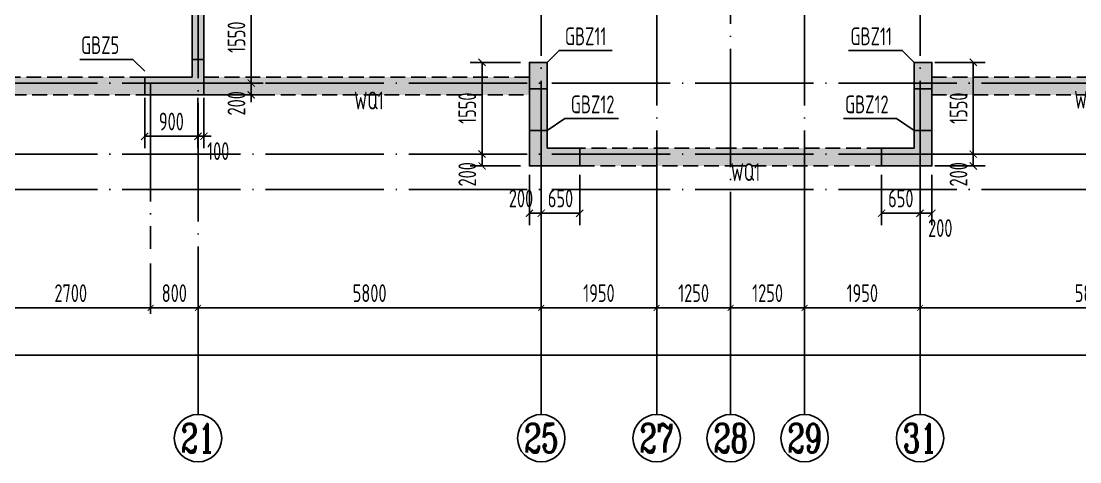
# Model space of a CAD drawing. Extents: x -1058961 to 23600, y -449123 to 2751847.
# Drawn here: x -420248 to -402360, y 17636 to 25082 of the extents above; entities that cross this region are included whole.
import ezdxf
from ezdxf.enums import TextEntityAlignment as Align

# ---------------------------------------------------------------- set-up
doc = ezdxf.new("R2010")
doc.units = 0
doc.header["$LTSCALE"] = 1000
doc.linetypes.add('DASH', pattern=[0.35, 0.25, -0.1])
doc.linetypes.add('DOTE', pattern=[2.42, 2, -0.2, 0.02, -0.2])
doc.layers.get('0').update_dxf_attribs({"linetype": 'CONTINUOUS'})
doc.layers.get('DEFPOINTS').update_dxf_attribs({"linetype": 'CONTINUOUS'})
for name, color, linetype in [('A-AXIS', 1, 'CONTINUOUS'), ('A-DOTE', 10, 'DOTE'), ('AXIS_NUM', 7, 'CONTINUOUS'), ('COLU_DE_TEXT', 7, 'CONTINUOUS'), ('LABEL', 1, 'CONTINUOUS'), ('S-Q墙填充', 252, 'CONTINUOUS'), ('S-Q墙实线', 6, 'CONTINUOUS'), ('S-Q墙标注', 3, 'CONTINUOUS'), ('S-Q墙虚线', 6, 'DASH'), ('S-X详图填充', 252, 'CONTINUOUS'), ('S-X详图实线', 4, 'CONTINUOUS'), ('S-Y一般标注', 3, 'CONTINUOUS')]:
    doc.layers.add(name, color=color, linetype=linetype)
doc.styles.add('TSSD_Axis', font='complex.shx', dxfattribs={"width": 0.7, "bigfont": 'hztxt.shx'})
doc.styles.add('TSSD_DIMENSION', font='Tssdeng.shx', dxfattribs={"width": 0.7, "bigfont": 'tssdchn.shx'})
doc.styles.add('TSSD_REIN', font='tssdeng.shx', dxfattribs={"width": 0.7, "height": 300, "bigfont": 'tssdchn.shx'})
doc.styles.add('结构文字', font='zstxt.shx', dxfattribs={"width": 0.7, "bigfont": 'zshz.shx'})
doc.dimstyles.new('STRUCK', dxfattribs={"dimtxt": 400, "dimasz": 121, "dimexe": 200, "dimexo": 150, "dimgap": 115, "dimtad": 1, "dimdec": 0, "dimdsep": 46, "dimtxsty": '结构文字', "dimblk": 'ARCHTICK', "dimcen": 400, "dimclrd": 3, "dimclre": 3, "dimclrt": 7, "dimadec": 0, "dimazin": 0, "dimtfac": 1, "dimtdec": 0, "dimtix": 1, "dimtmove": 2, "dimatfit": 3, "dimldrblk": '_DIMX', "dimfxl": 0, "dimtolj": 1, "dimtzin": 0, "dimarcsym": 0})
doc.dimstyles.new('TSSD_100_100', dxfattribs={"dimtxt": 300, "dimasz": 100, "dimexe": 100, "dimexo": 250, "dimgap": 100, "dimtad": 1, "dimdec": 0, "dimzin": 0, "dimdsep": 46, "dimtxsty": 'TSSD_DIMENSION', "dimblk": 'ARCHTICK', "dimcen": 0, "dimdle": 100, "dimclrt": 7, "dimadec": 0, "dimazin": 0, "dimtfac": 1, "dimtdec": 0, "dimtix": 1, "dimtmove": 2, "dimatfit": 3, "dimldrblk": 'ARCHTICK', "dimfxl": 0, "dimtolj": 1, "dimtzin": 0, "dimarcsym": 0})

# ---------------------------------------------------------------- blocks, each defined once
blk = doc.blocks.new('ts_axno')
at = {"color": 0, "linetype": 'ByBlock', "lineweight": -2}
blk.add_circle((0, 0), 0.5, dxfattribs=at)
at = {"color": 0, "linetype": 'ByBlock', "lineweight": -2, "style": 'TSSD_Axis', "width": 0.7}
blk.add_attdef('A', text='', height=0.6, dxfattribs=at).set_placement((0, 0), align=Align.MIDDLE_CENTER)
blk = doc.blocks.new('_ArchTick')
at = {"color": 0, "linetype": 'ByBlock', "const_width": 0.15}
blk.add_lwpolyline([(-0.5, -0.5), (0.5, 0.5)], dxfattribs=at)
blk = doc.blocks.new('*D3170')
at = {"layer": 'DEFPOINTS', "color": 0}
for p in [(32300, 3600), (33100, 3600), (33100, 2600)]:
    blk.add_point(p, dxfattribs=at)
at = {"layer": 'S-Y一般标注', "color": 0, "lineweight": -2}
for p, q in [((32300, 3350), (32300, 2500)), ((33100, 3350), (33100, 2500)), ((32200, 2600), (33200, 2600))]:
    blk.add_line(p, q, dxfattribs=at)
at = {"layer": 'S-Y一般标注', "color": 0, "lineweight": -2, "xscale": 100, "yscale": 100, "zscale": 100, "rotation": 180}
blk.add_blockref('_ArchTick', (32300, 2600), dxfattribs=at)
at = {"layer": 'S-Y一般标注', "color": 0, "lineweight": -2, "xscale": 100, "yscale": 100, "zscale": 100}
blk.add_blockref('_ArchTick', (33100, 2600), dxfattribs=at)
at = {"layer": 'S-Y一般标注', "color": 7, "insert": (32700, 2850), "char_height": 300, "attachment_point": 5, "style": 'TSSD_DIMENSION'}
blk.add_mtext('\\A1;800', dxfattribs=at)
blk = doc.blocks.new('*D3171')
at = {"layer": 'DEFPOINTS', "color": 0}
for p in [(33100, 3600), (38900, 3600), (38900, 2600)]:
    blk.add_point(p, dxfattribs=at)
at = {"layer": 'S-Y一般标注', "color": 0, "lineweight": -2}
for p, q in [((33100, 3350), (33100, 2500)), ((38900, 3350), (38900, 2500)), ((33000, 2600), (39000, 2600))]:
    blk.add_line(p, q, dxfattribs=at)
at = {"layer": 'S-Y一般标注', "color": 0, "lineweight": -2, "xscale": 100, "yscale": 100, "zscale": 100, "rotation": 180}
blk.add_blockref('_ArchTick', (33100, 2600), dxfattribs=at)
at = {"layer": 'S-Y一般标注', "color": 0, "lineweight": -2, "xscale": 100, "yscale": 100, "zscale": 100}
blk.add_blockref('_ArchTick', (38900, 2600), dxfattribs=at)
at = {"layer": 'S-Y一般标注', "color": 7, "insert": (36000, 2850), "char_height": 300, "attachment_point": 5, "style": 'TSSD_DIMENSION'}
blk.add_mtext('\\A1;5800', dxfattribs=at)
blk = doc.blocks.new('*D3172')
at = {"layer": 'DEFPOINTS', "color": 0}
for p in [(43350, 3600), (45300, 3600), (45300, 2600)]:
    blk.add_point(p, dxfattribs=at)
at = {"layer": 'S-Y一般标注', "color": 0, "lineweight": -2}
for p, q in [((43350, 3350), (43350, 2500)), ((45300, 3350), (45300, 2500)), ((43250, 2600), (45400, 2600))]:
    blk.add_line(p, q, dxfattribs=at)
at = {"layer": 'S-Y一般标注', "color": 0, "lineweight": -2, "xscale": 100, "yscale": 100, "zscale": 100, "rotation": 180}
blk.add_blockref('_ArchTick', (43350, 2600), dxfattribs=at)
at = {"layer": 'S-Y一般标注', "color": 0, "lineweight": -2, "xscale": 100, "yscale": 100, "zscale": 100}
blk.add_blockref('_ArchTick', (45300, 2600), dxfattribs=at)
at = {"layer": 'S-Y一般标注', "color": 7, "insert": (44325, 2850), "char_height": 300, "attachment_point": 5, "style": 'TSSD_DIMENSION'}
blk.add_mtext('\\A1;1950', dxfattribs=at)
blk = doc.blocks.new('*D3173')
at = {"layer": 'DEFPOINTS', "color": 0}
for p in [(45300, 3600), (51100, 3600), (51100, 2600)]:
    blk.add_point(p, dxfattribs=at)
at = {"layer": 'S-Y一般标注', "color": 0, "lineweight": -2}
for p, q in [((45300, 3350), (45300, 2500)), ((51100, 3350), (51100, 2500)), ((45200, 2600), (51200, 2600))]:
    blk.add_line(p, q, dxfattribs=at)
at = {"layer": 'S-Y一般标注', "color": 0, "lineweight": -2, "xscale": 100, "yscale": 100, "zscale": 100, "rotation": 180}
blk.add_blockref('_ArchTick', (45300, 2600), dxfattribs=at)
at = {"layer": 'S-Y一般标注', "color": 0, "lineweight": -2, "xscale": 100, "yscale": 100, "zscale": 100}
blk.add_blockref('_ArchTick', (51100, 2600), dxfattribs=at)
at = {"layer": 'S-Y一般标注', "color": 7, "insert": (48200, 2850), "char_height": 300, "attachment_point": 5, "style": 'TSSD_DIMENSION'}
blk.add_mtext('\\A1;5800', dxfattribs=at)
blk = doc.blocks.new('*D3176')
at = {"layer": 'DEFPOINTS', "color": 0}
for p in [(4600, 3600), (54600, 3600), (54600, 1800)]:
    blk.add_point(p, dxfattribs=at)
at = {"layer": 'S-Y一般标注', "color": 0, "lineweight": -2}
for p, q in [((4600, 3350), (4600, 1700)), ((54600, 3350), (54600, 1700)), ((4500, 1800), (54700, 1800))]:
    blk.add_line(p, q, dxfattribs=at)
at = {"layer": 'S-Y一般标注', "color": 0, "lineweight": -2, "xscale": 100, "yscale": 100, "zscale": 100, "rotation": 180}
blk.add_blockref('_ArchTick', (4600, 1800), dxfattribs=at)
at = {"layer": 'S-Y一般标注', "color": 0, "lineweight": -2, "xscale": 100, "yscale": 100, "zscale": 100}
blk.add_blockref('_ArchTick', (54600, 1800), dxfattribs=at)
at = {"layer": 'S-Y一般标注', "color": 7, "insert": (29600, 2050), "char_height": 300, "attachment_point": 5, "style": 'TSSD_DIMENSION'}
blk.add_mtext('\\A1;50000', dxfattribs=at)
blk = doc.blocks.new('*D3179')
at = {"layer": 'DEFPOINTS', "color": 0}
for p in [(29600, 3600), (32300, 3600), (32300, 2600)]:
    blk.add_point(p, dxfattribs=at)
at = {"layer": 'S-Y一般标注', "color": 0, "lineweight": -2}
for p, q in [((29600, 3350), (29600, 2500)), ((32300, 3350), (32300, 2500)), ((29500, 2600), (32400, 2600))]:
    blk.add_line(p, q, dxfattribs=at)
at = {"layer": 'S-Y一般标注', "color": 0, "lineweight": -2, "xscale": 100, "yscale": 100, "zscale": 100, "rotation": 180}
blk.add_blockref('_ArchTick', (29600, 2600), dxfattribs=at)
at = {"layer": 'S-Y一般标注', "color": 0, "lineweight": -2, "xscale": 100, "yscale": 100, "zscale": 100}
blk.add_blockref('_ArchTick', (32300, 2600), dxfattribs=at)
at = {"layer": 'S-Y一般标注', "color": 7, "insert": (30950, 2850), "char_height": 300, "attachment_point": 5, "style": 'TSSD_DIMENSION'}
blk.add_mtext('\\A1;2700', dxfattribs=at)
blk = doc.blocks.new('*D3180')
at = {"layer": 'DEFPOINTS', "color": 0}
for p in [(38900, 3600), (40850, 3600), (40850, 2600)]:
    blk.add_point(p, dxfattribs=at)
at = {"layer": 'S-Y一般标注', "color": 0, "lineweight": -2}
for p, q in [((38900, 3350), (38900, 2500)), ((40850, 3350), (40850, 2500)), ((38800, 2600), (40950, 2600))]:
    blk.add_line(p, q, dxfattribs=at)
at = {"layer": 'S-Y一般标注', "color": 0, "lineweight": -2, "xscale": 100, "yscale": 100, "zscale": 100, "rotation": 180}
blk.add_blockref('_ArchTick', (38900, 2600), dxfattribs=at)
at = {"layer": 'S-Y一般标注', "color": 0, "lineweight": -2, "xscale": 100, "yscale": 100, "zscale": 100}
blk.add_blockref('_ArchTick', (40850, 2600), dxfattribs=at)
at = {"layer": 'S-Y一般标注', "color": 7, "insert": (39875, 2850), "char_height": 300, "attachment_point": 5, "style": 'TSSD_DIMENSION'}
blk.add_mtext('\\A1;1950', dxfattribs=at)
blk = doc.blocks.new('*D3197')
at = {"layer": 'DEFPOINTS', "color": 0}
for p in [(40850, 3600), (42100, 3600), (42100, 2600)]:
    blk.add_point(p, dxfattribs=at)
at = {"layer": 'S-Y一般标注', "color": 0, "lineweight": -2}
for p, q in [((40850, 3350), (40850, 2500)), ((42100, 3350), (42100, 2500)), ((40750, 2600), (42200, 2600))]:
    blk.add_line(p, q, dxfattribs=at)
at = {"layer": 'S-Y一般标注', "color": 0, "lineweight": -2, "xscale": 100, "yscale": 100, "zscale": 100, "rotation": 180}
blk.add_blockref('_ArchTick', (40850, 2600), dxfattribs=at)
at = {"layer": 'S-Y一般标注', "color": 0, "lineweight": -2, "xscale": 100, "yscale": 100, "zscale": 100}
blk.add_blockref('_ArchTick', (42100, 2600), dxfattribs=at)
at = {"layer": 'S-Y一般标注', "color": 7, "insert": (41475, 2850), "char_height": 300, "attachment_point": 5, "style": 'TSSD_DIMENSION'}
blk.add_mtext('\\A1;1250', dxfattribs=at)
blk = doc.blocks.new('*D3198')
at = {"layer": 'DEFPOINTS', "color": 0}
for p in [(42100, 3600), (43350, 3600), (43350, 2600)]:
    blk.add_point(p, dxfattribs=at)
at = {"layer": 'S-Y一般标注', "color": 0, "lineweight": -2}
for p, q in [((42100, 3350), (42100, 2500)), ((43350, 3350), (43350, 2500)), ((42000, 2600), (43450, 2600))]:
    blk.add_line(p, q, dxfattribs=at)
at = {"layer": 'S-Y一般标注', "color": 0, "lineweight": -2, "xscale": 100, "yscale": 100, "zscale": 100, "rotation": 180}
blk.add_blockref('_ArchTick', (42100, 2600), dxfattribs=at)
at = {"layer": 'S-Y一般标注', "color": 0, "lineweight": -2, "xscale": 100, "yscale": 100, "zscale": 100}
blk.add_blockref('_ArchTick', (43350, 2600), dxfattribs=at)
at = {"layer": 'S-Y一般标注', "color": 7, "insert": (42725, 2850), "char_height": 300, "attachment_point": 5, "style": 'TSSD_DIMENSION'}
blk.add_mtext('\\A1;1250', dxfattribs=at)
blk = doc.blocks.new('*D3010')
at = {"layer": 'DEFPOINTS', "color": 0}
for p in [(-404960, 22836), (-404160, 22836), (-404960, 22636)]:
    blk.add_point(p, dxfattribs=at)
at = {"layer": 'S-Q墙标注', "color": 3, "lineweight": -2}
for p, q in [((-404810, 22836), (-403960, 22836)), ((-404160, 22636), (-404160, 22836)), ((-404810, 22636), (-403960, 22636))]:
    blk.add_line(p, q, dxfattribs=at)
at = {"layer": 'S-Q墙标注', "color": 3, "lineweight": -2, "xscale": 121, "yscale": 121, "zscale": 121}
for p, rotation in [((-404160, 22836), 90), ((-404160, 22636), 270)]:
    blk.add_blockref('_ArchTick', p, dxfattribs=dict(at, rotation=rotation))
at = {"layer": 'S-Q墙标注', "color": 7, "insert": (-404410, 22494), "char_height": 300, "attachment_point": 5, "rotation": 90, "style": 'TSSD_REIN'}
blk.add_mtext('\\A1;200', dxfattribs=at)
blk = doc.blocks.new('_DIMX')
blk.add_line((-150, 0), (150, 0))
at = {"const_width": 50}
blk.add_lwpolyline([(-70, -70), (70, 70)], dxfattribs=at)
blk = doc.blocks.new('*D3011')
at = {"layer": 'DEFPOINTS', "color": 0}
for p in [(-404960, 24386), (-404160, 24386), (-404960, 22836)]:
    blk.add_point(p, dxfattribs=at)
at = {"layer": 'S-Q墙标注', "color": 3, "lineweight": -2}
for p, q in [((-404810, 24386), (-403960, 24386)), ((-404160, 22836), (-404160, 24386)), ((-404810, 22836), (-403960, 22836))]:
    blk.add_line(p, q, dxfattribs=at)
at = {"layer": 'S-Q墙标注', "color": 3, "lineweight": -2, "xscale": 121, "yscale": 121, "zscale": 121}
for p, rotation in [((-404160, 24386), 90), ((-404160, 22836), 270)]:
    blk.add_blockref('_ArchTick', p, dxfattribs=dict(at, rotation=rotation))
at = {"layer": 'S-Q墙标注', "color": 7, "insert": (-404410, 23611), "char_height": 300, "attachment_point": 5, "rotation": 90, "style": 'TSSD_REIN'}
blk.add_mtext('\\A1;1550', dxfattribs=at)
blk = doc.blocks.new('*D3012')
at = {"layer": 'DEFPOINTS', "color": 0}
for p in [(-405060, 22636), (-404860, 22636), (-405060, 21836)]:
    blk.add_point(p, dxfattribs=at)
at = {"layer": 'S-Q墙标注', "color": 3, "lineweight": -2}
for p, q in [((-405060, 22486), (-405060, 21636)), ((-404860, 22486), (-404860, 21636)), ((-404860, 21836), (-405060, 21836))]:
    blk.add_line(p, q, dxfattribs=at)
at = {"layer": 'S-Q墙标注', "color": 3, "lineweight": -2, "xscale": 121, "yscale": 121, "zscale": 121, "rotation": 180}
blk.add_blockref('_ArchTick', (-405060, 21836), dxfattribs=at)
at = {"layer": 'S-Q墙标注', "color": 3, "lineweight": -2, "xscale": 121, "yscale": 121, "zscale": 121}
blk.add_blockref('_ArchTick', (-404860, 21836), dxfattribs=at)
at = {"layer": 'S-Q墙标注', "color": 7, "insert": (-404718, 21586), "char_height": 300, "attachment_point": 5, "style": 'TSSD_REIN'}
blk.add_mtext('\\A1;200', dxfattribs=at)
blk = doc.blocks.new('*D3013')
at = {"layer": 'DEFPOINTS', "color": 0}
for p in [(-405710, 22636), (-405060, 22636), (-405710, 21836)]:
    blk.add_point(p, dxfattribs=at)
at = {"layer": 'S-Q墙标注', "color": 3, "lineweight": -2}
for p, q in [((-405710, 22486), (-405710, 21636)), ((-405060, 22486), (-405060, 21636)), ((-405060, 21836), (-405710, 21836))]:
    blk.add_line(p, q, dxfattribs=at)
at = {"layer": 'S-Q墙标注', "color": 3, "lineweight": -2, "xscale": 121, "yscale": 121, "zscale": 121, "rotation": 180}
blk.add_blockref('_ArchTick', (-405710, 21836), dxfattribs=at)
at = {"layer": 'S-Q墙标注', "color": 3, "lineweight": -2, "xscale": 121, "yscale": 121, "zscale": 121}
blk.add_blockref('_ArchTick', (-405060, 21836), dxfattribs=at)
at = {"layer": 'S-Q墙标注', "color": 7, "insert": (-405385, 22086), "char_height": 300, "attachment_point": 5, "style": 'TSSD_REIN'}
blk.add_mtext('\\A1;650', dxfattribs=at)
blk = doc.blocks.new('*D3040')
at = {"layer": 'DEFPOINTS', "color": 0}
for p in [(-417160, 24036), (-416360, 24036), (-417160, 23836)]:
    blk.add_point(p, dxfattribs=at)
at = {"layer": 'S-Q墙标注', "color": 3, "lineweight": -2}
for p, q in [((-416360, 24036), (-416360, 24157)), ((-417010, 24036), (-416160, 24036)), ((-416360, 23836), (-416360, 24036)), ((-417010, 23836), (-416160, 23836)), ((-416360, 23836), (-416360, 23715))]:
    blk.add_line(p, q, dxfattribs=at)
at = {"layer": 'S-Q墙标注', "color": 3, "lineweight": -2, "xscale": 121, "yscale": 121, "zscale": 121}
for p, rotation in [((-416360, 24036), 270), ((-416360, 23836), 90)]:
    blk.add_blockref('_ArchTick', p, dxfattribs=dict(at, rotation=rotation))
at = {"layer": 'S-Q墙标注', "color": 7, "insert": (-416610, 23694), "char_height": 300, "attachment_point": 5, "rotation": 90, "style": 'TSSD_REIN'}
blk.add_mtext('\\A1;200', dxfattribs=at)
blk = doc.blocks.new('*D3041')
at = {"layer": 'DEFPOINTS', "color": 0}
for p in [(-417160, 25586), (-416360, 25586), (-417160, 24036)]:
    blk.add_point(p, dxfattribs=at)
at = {"layer": 'S-Q墙标注', "color": 3, "lineweight": -2}
for p, q in [((-417010, 25586), (-416160, 25586)), ((-416360, 24036), (-416360, 25586)), ((-417010, 24036), (-416160, 24036))]:
    blk.add_line(p, q, dxfattribs=at)
at = {"layer": 'S-Q墙标注', "color": 3, "lineweight": -2, "xscale": 121, "yscale": 121, "zscale": 121}
for p, rotation in [((-416360, 25586), 90), ((-416360, 24036), 270)]:
    blk.add_blockref('_ArchTick', p, dxfattribs=dict(at, rotation=rotation))
at = {"layer": 'S-Q墙标注', "color": 7, "insert": (-416610, 24811), "char_height": 300, "attachment_point": 5, "rotation": 90, "style": 'TSSD_REIN'}
blk.add_mtext('\\A1;1550', dxfattribs=at)
blk = doc.blocks.new('*D3042')
at = {"layer": 'DEFPOINTS', "color": 0}
for p in [(-418160, 23936), (-417260, 23936), (-417260, 23136)]:
    blk.add_point(p, dxfattribs=at)
at = {"layer": 'S-Q墙标注', "color": 3, "lineweight": -2}
for p, q in [((-418160, 23786), (-418160, 22936)), ((-417260, 23786), (-417260, 22936)), ((-418160, 23136), (-417260, 23136))]:
    blk.add_line(p, q, dxfattribs=at)
at = {"layer": 'S-Q墙标注', "color": 3, "lineweight": -2, "xscale": 121, "yscale": 121, "zscale": 121, "rotation": 180}
blk.add_blockref('_ArchTick', (-418160, 23136), dxfattribs=at)
at = {"layer": 'S-Q墙标注', "color": 3, "lineweight": -2, "xscale": 121, "yscale": 121, "zscale": 121}
blk.add_blockref('_ArchTick', (-417260, 23136), dxfattribs=at)
at = {"layer": 'S-Q墙标注', "color": 7, "insert": (-417710, 23386), "char_height": 300, "attachment_point": 5, "style": 'TSSD_REIN'}
blk.add_mtext('\\A1;900', dxfattribs=at)
blk = doc.blocks.new('*D3043')
at = {"layer": 'DEFPOINTS', "color": 0}
for p in [(-417260, 23936), (-417160, 23936), (-417160, 23136)]:
    blk.add_point(p, dxfattribs=at)
at = {"layer": 'S-Q墙标注', "color": 3, "lineweight": -2}
for p, q in [((-417260, 23786), (-417260, 22936)), ((-417160, 23786), (-417160, 22936)), ((-417260, 23136), (-417381, 23136)), ((-417260, 23136), (-417160, 23136)), ((-417160, 23136), (-417039, 23136))]:
    blk.add_line(p, q, dxfattribs=at)
at = {"layer": 'S-Q墙标注', "color": 3, "lineweight": -2, "xscale": 121, "yscale": 121, "zscale": 121}
blk.add_blockref('_ArchTick', (-417260, 23136), dxfattribs=at)
at = {"layer": 'S-Q墙标注', "color": 3, "lineweight": -2, "xscale": 121, "yscale": 121, "zscale": 121, "rotation": 180}
blk.add_blockref('_ArchTick', (-417160, 23136), dxfattribs=at)
at = {"layer": 'S-Q墙标注', "color": 7, "insert": (-416918, 22886), "char_height": 300, "attachment_point": 5, "style": 'TSSD_REIN'}
blk.add_mtext('\\A1;100', dxfattribs=at)
blk = doc.blocks.new('*D3044')
at = {"layer": 'DEFPOINTS', "color": 0}
for p in [(-412460, 22836), (-411660, 22836), (-411660, 22636)]:
    blk.add_point(p, dxfattribs=at)
at = {"layer": 'S-Q墙标注', "color": 3, "lineweight": -2}
for p, q in [((-411810, 22836), (-412660, 22836)), ((-412460, 22636), (-412460, 22836)), ((-411810, 22636), (-412660, 22636))]:
    blk.add_line(p, q, dxfattribs=at)
at = {"layer": 'S-Q墙标注', "color": 3, "lineweight": -2, "xscale": 121, "yscale": 121, "zscale": 121}
for p, rotation in [((-412460, 22836), 90), ((-412460, 22636), 270)]:
    blk.add_blockref('_ArchTick', p, dxfattribs=dict(at, rotation=rotation))
at = {"layer": 'S-Q墙标注', "color": 7, "insert": (-412710, 22494), "char_height": 300, "attachment_point": 5, "rotation": 90, "style": 'TSSD_REIN'}
blk.add_mtext('\\A1;200', dxfattribs=at)
blk = doc.blocks.new('*D3045')
at = {"layer": 'DEFPOINTS', "color": 0}
for p in [(-412460, 24386), (-411660, 24386), (-411660, 22836)]:
    blk.add_point(p, dxfattribs=at)
at = {"layer": 'S-Q墙标注', "color": 3, "lineweight": -2}
for p, q in [((-411810, 24386), (-412660, 24386)), ((-412460, 22836), (-412460, 24386)), ((-411810, 22836), (-412660, 22836))]:
    blk.add_line(p, q, dxfattribs=at)
at = {"layer": 'S-Q墙标注', "color": 3, "lineweight": -2, "xscale": 121, "yscale": 121, "zscale": 121}
for p, rotation in [((-412460, 24386), 90), ((-412460, 22836), 270)]:
    blk.add_blockref('_ArchTick', p, dxfattribs=dict(at, rotation=rotation))
at = {"layer": 'S-Q墙标注', "color": 7, "insert": (-412710, 23611), "char_height": 300, "attachment_point": 5, "rotation": 90, "style": 'TSSD_REIN'}
blk.add_mtext('\\A1;1550', dxfattribs=at)
blk = doc.blocks.new('*D3046')
at = {"layer": 'DEFPOINTS', "color": 0}
for p in [(-411660, 22636), (-411460, 22636), (-411460, 21836)]:
    blk.add_point(p, dxfattribs=at)
at = {"layer": 'S-Q墙标注', "color": 3, "lineweight": -2}
for p, q in [((-411660, 22486), (-411660, 21636)), ((-411460, 22486), (-411460, 21636)), ((-411660, 21836), (-411460, 21836))]:
    blk.add_line(p, q, dxfattribs=at)
at = {"layer": 'S-Q墙标注', "color": 3, "lineweight": -2, "xscale": 121, "yscale": 121, "zscale": 121, "rotation": 180}
blk.add_blockref('_ArchTick', (-411660, 21836), dxfattribs=at)
at = {"layer": 'S-Q墙标注', "color": 3, "lineweight": -2, "xscale": 121, "yscale": 121, "zscale": 121}
blk.add_blockref('_ArchTick', (-411460, 21836), dxfattribs=at)
at = {"layer": 'S-Q墙标注', "color": 7, "insert": (-411802, 22086), "char_height": 300, "attachment_point": 5, "style": 'TSSD_REIN'}
blk.add_mtext('\\A1;200', dxfattribs=at)
blk = doc.blocks.new('*D3047')
at = {"layer": 'DEFPOINTS', "color": 0}
for p in [(-411460, 22636), (-410810, 22636), (-410810, 21836)]:
    blk.add_point(p, dxfattribs=at)
at = {"layer": 'S-Q墙标注', "color": 3, "lineweight": -2}
for p, q in [((-411460, 22486), (-411460, 21636)), ((-410810, 22486), (-410810, 21636)), ((-411460, 21836), (-410810, 21836))]:
    blk.add_line(p, q, dxfattribs=at)
at = {"layer": 'S-Q墙标注', "color": 3, "lineweight": -2, "xscale": 121, "yscale": 121, "zscale": 121, "rotation": 180}
blk.add_blockref('_ArchTick', (-411460, 21836), dxfattribs=at)
at = {"layer": 'S-Q墙标注', "color": 3, "lineweight": -2, "xscale": 121, "yscale": 121, "zscale": 121}
blk.add_blockref('_ArchTick', (-410810, 21836), dxfattribs=at)
at = {"layer": 'S-Q墙标注', "color": 7, "insert": (-411135, 22086), "char_height": 300, "attachment_point": 5, "style": 'TSSD_REIN'}
blk.add_mtext('\\A1;650', dxfattribs=at)
blk = doc.blocks.new('20210726.16350016')
at = {"layer": 'A-AXIS'}
for p, q in [((33100, 3600), (33100, 800)), ((38900, 3600.1), (38900, 800.1)), ((40850, 3600), (40850, 800)), ((42100, 3600), (42100, 800)), ((43350, 3600), (43350, 800)), ((45300, 3600), (45300, 800))]:
    blk.add_line(p, q, dxfattribs=at)
at = {"layer": 'A-DOTE'}
for p, q in [((38900.2, 13700), (38900, 3600)), ((45299.8, 13700), (45300, 3600)), ((40850, 3600), (40850, 11500)), ((43350, 3600), (43350, 11500)), ((33100, 10900), (33100, 3600)), ((42100, 9400), (42100, 3600)), ((55600, 6400), (3600, 6400)), ((32300, 6400), (32300, 3600)), ((55600, 5200), (3600, 5200)), ((55600, 4600), (3600, 4600))]:
    blk.add_line(p, q, dxfattribs=at)
at = {"layer": 'A-AXIS'}
ref = blk.add_blockref('ts_axno', (33100, 400), dxfattribs=dict(at, xscale=-800, yscale=800, zscale=800, rotation=180))
ref.add_attrib('13', '21', dxfattribs={"layer": 'AXIS_NUM', "height": 480, "style": 'TSSD_Axis', "width": 0.7}).set_placement((33100, 400), align=Align.MIDDLE_CENTER)
ref = blk.add_blockref('ts_axno', (38900, 400.1), dxfattribs=dict(at, xscale=-800, yscale=800, zscale=800, rotation=180))
ref.add_attrib('17', '25', dxfattribs={"layer": 'AXIS_NUM', "height": 480, "style": 'TSSD_Axis', "width": 0.7}).set_placement((38900, 400.1), align=Align.MIDDLE_CENTER)
ref = blk.add_blockref('ts_axno', (40850, 400), dxfattribs=dict(at, xscale=-800, yscale=800, zscale=800, rotation=180))
ref.add_attrib('19', '27', dxfattribs={"layer": 'AXIS_NUM', "height": 480, "style": 'TSSD_Axis', "width": 0.7}).set_placement((40850, 400), align=Align.MIDDLE_CENTER)
ref = blk.add_blockref('ts_axno', (42100, 400), dxfattribs=dict(at, xscale=-800, yscale=800, zscale=800, rotation=180))
ref.add_attrib('19', '28', dxfattribs={"layer": 'AXIS_NUM', "height": 480, "style": 'TSSD_Axis', "width": 0.7}).set_placement((42100, 400), align=Align.MIDDLE_CENTER)
ref = blk.add_blockref('ts_axno', (43350, 400), dxfattribs=dict(at, xscale=-800, yscale=800, zscale=800, rotation=180))
ref.add_attrib('19', '29', dxfattribs={"layer": 'AXIS_NUM', "height": 480, "style": 'TSSD_Axis', "width": 0.7}).set_placement((43350, 400), align=Align.MIDDLE_CENTER)
ref = blk.add_blockref('ts_axno', (45300, 400), dxfattribs=dict(at, xscale=-800, yscale=800, zscale=800, rotation=180))
ref.add_attrib('19', '31', dxfattribs={"layer": 'AXIS_NUM', "height": 480, "style": 'TSSD_Axis', "width": 0.7}).set_placement((45300, 400), align=Align.MIDDLE_CENTER)
at = {"layer": 'S-Y一般标注'}
for base, p1, p2, picture, middle in [((54600, 1800), (4600, 3600), (54600, 3600), '*D3176', (29600, 2050)), ((32300, 2600), (29600, 3600), (32300, 3600), '*D3179', (30950, 2850)), ((33100, 2600), (32300, 3600), (33100, 3600), '*D3170', (32700, 2850)), ((38900, 2600.1), (33100, 3600), (38900, 3600.1), '*D3171', (36000, 2850.1)), ((40850, 2600.1), (38900, 3600.1), (40850, 3600.1), '*D3180', (39875, 2850.1)), ((42100, 2600.1), (40850, 3600.1), (42100, 3600.1), '*D3197', (41475, 2850.1)), ((43350, 2600.1), (42100, 3600.1), (43350, 3600.1), '*D3198', (42725, 2850.1)), ((45300, 2600.1), (43350, 3600.1), (45300, 3600.1), '*D3172', (44325, 2850.1)), ((51100, 2600), (45300, 3600), (51100, 3600), '*D3173', (48200, 2850))]:
    dim = blk.add_linear_dim(base=base, p1=p1, p2=p2, dimstyle='TSSD_100_100', dxfattribs=at)
    dim.commit()
    dim.dimension.update_dxf_attribs({"geometry": picture, "text_midpoint": middle})

msp = doc.modelspace()

# ---------------------------------------------------------------- hatches: boundary and pattern name
at = {"layer": 'S-Q墙填充', "ltscale": 0.5}
h = msp.add_hatch(dxfattribs=at)
h.set_pattern_fill('ARMORED', color=252, scale=30, style=0)
h.set_pattern_definition([(50, (-494823.67, -5932.07), (215.17805, -18.82564), [22.5, -247.5]), (355, (-494823.67, -5932.07), (-41.6254, 225.65764), [18, -198]), (100.4514, (-494805.74, -5933.64), (173.5528, 206.83186), [19.12206, -210.34263]), (46.1842, (-494823.67, -5872.07), (320.1723, -49.6557), [33.75, -371.25]), (96.6356, (-494797, -5876.2), (280.3988, 292.2354), [28.6831, -315.5139]), (351.1842, (-494823.67, -5872.07), (280.3986, 292.2356), [27, -297]), (21, (-494793.67, -5887.07), (179.07212, -120.78567), [22.5, -247.5]), (326, (-494793.67, -5887.07), (72.9946, 217.545), [18, -198]), (71.4514, (-494778.75, -5897.14), (252.0668, 96.75915), [19.12206, -210.34263]), (37.5, (-494823.67, -5932.07), (3.647957, 99.868156), [0, -195.6, 0, -201, 0, -198.75]), (7.5, (-494823.67, -5932.07), (78.92086, 118.32351), [0, -114.6, 0, -191.1, 0, -75.75]), (327.5, (-494890.57, -5932.07), (160.14673, -6.76646), [0, -75, 0, -234, 0, -310.5]), (317.5, (-494920.57, -5932.07), (174.95585, 30.0315), [0, -97.5, 0, -155.4, 0, -220.5]), (45, (-494823.67, -5932.07), (-106.06602, 106.06602), [])])
h.paths.add_polyline_path([(-403759.84, 33336.07), (-404409.75, 33336.07), (-406059.82, 33336.07), (-406660.04, 33336.07), (-406660.18, 33586.07), (-409859.77, 33586.07), (-409859.85, 33336.07), (-410459.78, 33336.07), (-412060.01, 33336.07), (-412759.92, 33336.07), (-412759.92, 32336.07), (-412759.92, 31536.07), (-425459.93, 31536.07), (-425909.93, 31536.07), (-426810.02, 31536.07), (-427259.92, 31536.07), (-428759.92, 31536.07), (-428759.92, 32336.07), (-428759.92, 33336.07), (-429409.84, 33336.07), (-431060.32, 33336.07), (-431659.92, 33336.07), (-431659.92, 33586.07), (-434859.92, 33586.07), (-434859.92, 33336.07), (-435460.05, 33336.07), (-437060.01, 33336.07), (-437759.92, 33336.07), (-437759.92, 32336.07), (-437759.92, 31536.07), (-445959.92, 31536.07), (-445959.92, 28536.07), (-445959.91, 25936.07), (-445959.91, 23836.07), (-443159.91, 23836.07), (-436659.87, 23836.07), (-436659.92, 22636.06), (-435609.92, 22636.06), (-433259.91, 22636.06), (-430709.92, 22636.06), (-429859.93, 22636.06), (-429859.98, 23835.95), (-424259.93, 23836.07), (-423359.94, 23836.07), (-420759.94, 23836.07), (-418159.91, 23836.07), (-417259.91, 23836.07), (-411659.91, 23836.07), (-411659.91, 22636.06), (-410609.92, 22636.06), (-408259.94, 22636.06), (-405909.92, 22636.06), (-404859.94, 22636.06), (-404859.94, 23836.07), (-399259.93, 23836.07), (-398359.94, 23836.07), (-395559.93, 23836.07), (-395559.93, 31536.07), (-397160.02, 31536.07), (-397559.93, 31536.07), (-400459.92, 31536.07), (-400909.92, 31536.07), (-401810.02, 31536.07), (-402259.93, 31536.07), (-403759.84, 31536.07), (-403759.84, 32336.07)])
h.paths.add_polyline_path([(-445659.92, 28436.07), (-444959.92, 28436.07), (-444959.92, 28636.07), (-445659.92, 28636.07), (-445659.92, 31236.07), (-445259.93, 31236.07), (-444359.83, 31236.07), (-444059.91, 31236.07), (-444059.9, 30586.07), (-443859.9, 30586.07), (-443859.91, 31236.07), (-441159.91, 31236.07), (-441159.91, 28436.07), (-440959.91, 28436.07), (-440959.91, 31236.07), (-440609.91, 31236.07), (-439709.83, 31236.07), (-439359.91, 31236.07), (-439359.91, 30436.07), (-439159.91, 30436.07), (-439159.91, 31236.07), (-437459.92, 31236.07), (-437459.92, 32336.07), (-437459.92, 33036.07), (-437060.01, 33036.07), (-435460.05, 33036.07), (-434759.92, 33036.07), (-434759.92, 31836.07), (-434559.92, 31836.07), (-434559.92, 33136.07), (-434559.92, 33286.07), (-431959.92, 33286.07), (-431959.92, 33136.07), (-431959.92, 31836.07), (-431759.92, 31836.07), (-431759.92, 33036.07), (-431060.32, 33036.07), (-429409.84, 33036.07), (-429059.92, 33036.07), (-429059.92, 32336.07), (-429059.92, 31236.07), (-427359.92, 31236.07), (-427359.92, 30436.07), (-427159.92, 30436.07), (-427159.92, 31236.07), (-426810.02, 31236.07), (-425909.93, 31236.07), (-425559.93, 31236.07), (-425559.93, 28436.07), (-425359.93, 28436.07), (-425359.93, 31236.07), (-422659.93, 31236.07), (-422659.93, 28436.07), (-422459.93, 28436.07), (-422459.93, 31236.07), (-422160.02, 31236.07), (-421159.93, 31236.07), (-420859.93, 31236.07), (-420859.94, 31236.07), (-420659.94, 31236.07), (-420659.93, 31236.07), (-420359.92, 31236.07), (-419359.83, 31236.07), (-419059.91, 31236.07), (-419059.91, 28435.87), (-418859.91, 28435.87), (-418859.91, 31236.07), (-416159.92, 31236.07), (-416159.92, 28436.07), (-415959.92, 28436.07), (-415959.92, 31236.07), (-415609.92, 31236.07), (-414709.83, 31236.07), (-414359.92, 31236.07), (-414359.92, 30436.07), (-414159.92, 30436.07), (-414159.92, 31236.07), (-412459.92, 31236.07), (-412459.92, 32336.07), (-412459.92, 33036.07), (-412060.01, 33036.07), (-410459.78, 33036.07), (-409759.92, 33036.07), (-409759.92, 31836.07), (-409559.92, 31836.07), (-409559.92, 33286.07), (-406959.92, 33286.07), (-406959.92, 31836.07), (-406759.92, 31836.07), (-406759.92, 33036.07), (-406059.82, 33036.07), (-404409.75, 33036.07), (-404059.84, 33036.07), (-404059.84, 32336.07), (-404059.84, 31236.07), (-402359.93, 31236.07), (-402359.93, 30436.07), (-402159.93, 30436.07), (-402159.93, 31236.07), (-401810.02, 31236.07), (-400909.92, 31236.07), (-400559.92, 31236.07), (-400559.92, 28436.07), (-400359.92, 28436.07), (-400359.92, 31236.07), (-397659.93, 31236.07), (-397659.93, 30586.09), (-397459.93, 30586.09), (-397459.93, 31236.07), (-397160.02, 31236.07), (-396259.92, 31236.07), (-395859.92, 31236.07), (-395859.92, 28636.07), (-396559.93, 28636.07), (-396559.93, 28436.07), (-395859.92, 28436.07), (-395859.93, 25936.07), (-395859.93, 24136.07), (-398359.94, 24136.07), (-399159.93, 24136.07), (-399159.93, 25586.07), (-399359.93, 25586.07), (-399359.93, 24136.07), (-404859.94, 24136.07), (-404859.94, 24386.06), (-405159.94, 24386.06), (-405159.94, 24036.07), (-405159.94, 22936.06), (-405909.92, 22936.06), (-408259.94, 22936.06), (-410609.92, 22936.06), (-411359.91, 22936.06), (-411359.91, 24036.07), (-411359.91, 24386.06), (-411659.91, 24386.06), (-411659.91, 24136.07), (-417159.91, 24136.07), (-417159.91, 25586.07), (-417359.91, 25586.07), (-417359.91, 24136.07), (-418159.91, 24136.07), (-420759.94, 24136.07), (-423359.94, 24136.07), (-424159.93, 24136.07), (-424159.93, 25586.07), (-424359.93, 25586.07), (-424359.93, 24136.07), (-429859.93, 24135.95), (-429859.9, 24386.05), (-430159.94, 24386.08), (-430159.99, 24035.95), (-430159.94, 22936.06), (-430709.92, 22936.07), (-433259.91, 22936.06), (-435609.92, 22936.06), (-436359.91, 22936.06), (-436359.86, 24035.95), (-436359.91, 24386.08), (-436659.92, 24386.05), (-436659.88, 24135.95), (-442159.91, 24136.07), (-442159.91, 25586.07), (-442359.91, 25586.07), (-442359.91, 24136.07), (-443159.91, 24136.07), (-445659.91, 24136.07), (-445659.91, 25936.07)], flags=16)
at = {"layer": 'S-X详图填充'}
h = msp.add_hatch(color=256, dxfattribs=at)
h.dxf.hatch_style = 1
h.paths.add_polyline_path([(-417159.93, 24436.09), (-417359.93, 24436.09), (-417359.93, 24136.07), (-418159.96, 24136.07), (-418159.95, 23836.07), (-417159.93, 23836.07)])
h = msp.add_hatch(color=256, dxfattribs=at)
h.dxf.hatch_style = 1
h.paths.add_polyline_path([(-411659.91, 23936.1), (-411359.92, 23936.1), (-411359.92, 24386.09), (-411659.91, 24386.1)])
h = msp.add_hatch(color=256, dxfattribs=at)
h.dxf.hatch_style = 1
h.paths.add_polyline_path([(-405159.93, 23936.07), (-404859.94, 23936.07), (-404859.94, 24386.06), (-405159.93, 24386.06)])
h = msp.add_hatch(color=256, dxfattribs=at)
h.dxf.hatch_style = 1
h.paths.add_polyline_path([(-411359.93, 23236.09), (-411359.92, 22936.07), (-410809.93, 22936.07), (-410809.93, 22636.06), (-411659.91, 22636.06), (-411659.91, 23236.09)])
h = msp.add_hatch(color=256, dxfattribs=at)
h.dxf.hatch_style = 1
h.paths.add_polyline_path([(-405159.95, 23236.09), (-405159.96, 22936.07), (-405709.95, 22936.07), (-405709.95, 22636.06), (-404859.97, 22636.06), (-404859.97, 23236.09)])

# ---------------------------------------------------------------- linework, layer by layer
at = {"layer": 'LABEL'}
for points in [[(-411359.95, 24386.1), (-411159.95, 24586.1), (-410260.57, 24586.1)], [(-405159.93, 24386.09), (-405359.93, 24586.09), (-406267.78, 24586.09)], [(-418159.93, 24236.09), (-418359.93, 24436.09), (-419258.86, 24436.09)], [(-411359.92, 23236.09), (-411059.91, 23436.09), (-410153.68, 23436.09)], [(-405159.94, 23236.09), (-405459.94, 23436.09), (-406352.38, 23436.09)]]:
    msp.add_lwpolyline(points, dxfattribs=at)
at = {"layer": 'S-Q墙实线', "ltscale": 0.5}
for points in [[(-417159.92, 25586.07), (-417159.92, 23836.07), (-418159.94, 23836.07), (-418159.95, 24136.07), (-417359.92, 24136.07), (-417359.92, 25586.07), (-417159.92, 25586.07)], [(-411359.92, 24386.07), (-411359.92, 22936.07), (-410809.92, 22936.07), (-410809.92, 22636.06), (-411659.91, 22636.06), (-411659.91, 24386.07), (-411359.92, 24386.07)], [(-404859.93, 24386.07), (-404859.94, 22636.06), (-405709.92, 22636.06), (-405709.92, 22936.07), (-405159.92, 22936.07), (-405159.92, 24386.07), (-404859.93, 24386.07)]]:
    msp.add_lwpolyline(points, dxfattribs=at)
at = {"layer": 'S-Q墙虚线', "color": 6}
for points in [[(-399359.93, 24136.07), (-404859.94, 24136.07), (-404859.94, 24386.06), (-405159.94, 24386.06), (-405159.94, 24036.07), (-405159.94, 22936.06), (-405709.92, 22936.06), (-408259.94, 22936.06), (-410809.92, 22936.06), (-411359.91, 22936.06), (-411359.91, 24036.07), (-411359.91, 24386.06), (-411659.91, 24386.06), (-411659.91, 24136.07), (-417159.91, 24136.07), (-417159.91, 25586.07), (-417359.91, 25586.07), (-417359.91, 24136.07), (-418159.91, 24136.07), (-420759.94, 24136.07)], [(-420759.94, 23836.07), (-418159.91, 23836.07), (-417259.91, 23836.07), (-411659.91, 23836.07), (-411659.91, 22636.06), (-410809.92, 22636.06), (-408259.94, 22636.06), (-405709.92, 22636.06), (-404859.94, 22636.06), (-404859.94, 23836.07), (-399259.93, 23836.07)]]:
    msp.add_lwpolyline(points, dxfattribs=at)
at = {"layer": 'S-X详图实线'}
for points in [[(-417159.93, 24436.09), (-417359.93, 24436.09), (-417359.93, 24136.07), (-418159.96, 24136.07), (-418159.95, 23836.07), (-417159.93, 23836.07), (-417159.93, 24436.09)], [(-411659.91, 23936.1), (-411359.92, 23936.1), (-411359.92, 24386.09), (-411659.91, 24386.1), (-411659.91, 23936.1)], [(-405159.93, 23936.07), (-404859.94, 23936.07), (-404859.94, 24386.06), (-405159.93, 24386.06), (-405159.93, 23936.07)], [(-411659.91, 23236.09), (-411359.92, 23236.09), (-411359.92, 22936.07), (-410809.93, 22936.07), (-410809.93, 22636.06), (-411659.91, 22636.06), (-411659.91, 23236.09)], [(-404859.97, 23236.09), (-405159.96, 23236.09), (-405159.96, 22936.07), (-405709.95, 22936.07), (-405709.95, 22636.06), (-404859.97, 22636.06), (-404859.97, 23236.09)]]:
    msp.add_lwpolyline(points, close=True, dxfattribs=at)

# ---------------------------------------------------------------- block references
at = {"layer": 'A-DOTE'}
msp.add_blockref('20210726.16350016', (-450359.92, 17636.02), dxfattribs=at)

# ---------------------------------------------------------------- texts
at = {"layer": 'COLU_DE_TEXT', "style": 'TSSD_REIN', "width": 0.7}
for s, p in [('GBZ11', (-411059.95, 24586.1)), ('GBZ11', (-406235.32, 24586.09)), ('GBZ5', (-419235.32, 24436.09)), ('GBZ12', (-410959.91, 23436.09)), ('GBZ12', (-406327.24, 23436.09))]:
    msp.add_text(s, height=300, dxfattribs=at).set_placement(p, align=Align.BOTTOM_LEFT)
at = {"layer": 'S-Q墙标注', "style": 'TSSD_REIN', "width": 0.7}
for p in [(-414372.1, 23500.5), (-402204.53, 23514.37), (-408010.62, 22291.81)]:
    msp.add_text('WQ1', height=300, dxfattribs=at).set_placement(p, align=Align.BOTTOM_CENTER)

# ---------------------------------------------------------------- dimensions: what is measured, and where the dimension line sits
at = {"layer": 'S-Q墙标注'}
for base, p1, p2, angle, picture, middle in [((-416359.91, 25586.07), (-417159.91, 24036.07), (-417159.91, 25586.07), 90, '*D3041', (-416609.91, 24811.07)), ((-412459.91, 24386.1), (-411659.91, 22836.1), (-411659.91, 24386.1), 90, '*D3045', (-412709.91, 23611.1)), ((-404159.94, 24386.06), (-404959.94, 22836.07), (-404959.94, 24386.06), 90, '*D3011', (-404409.94, 23611.06)), ((-405709.92, 21836.06), (-405059.96, 22636.06), (-405709.92, 22636.06), 180, '*D3013', (-405384.94, 22086.06))]:
    dim = msp.add_linear_dim(base=base, p1=p1, p2=p2, angle=angle, dimstyle='STRUCK', override={"dimtxt": 300, "dimgap": 100, "dimtxsty": 'TSSD_REIN'}, dxfattribs=at)
    dim.commit()
    dim.dimension.update_dxf_attribs({"geometry": picture, "text_midpoint": middle})
for base, p1, p2, angle, picture, middle in [((-416359.91, 24036.07), (-417159.91, 23836.07), (-417159.91, 24036.07), 90, '*D3040', (-416609.91, 23694.15)), ((-412459.91, 22836.1), (-411659.91, 22636.1), (-411659.91, 22836.1), 90, '*D3044', (-412709.91, 22494.17)), ((-404159.94, 22836.07), (-404959.94, 22636.06), (-404959.94, 22836.07), 90, '*D3010', (-404409.94, 22494.14)), ((-405059.96, 21836.06), (-404859.94, 22636.06), (-405059.96, 22636.06), 180, '*D3012', (-404718.01, 21586.06))]:
    dim = msp.add_linear_dim(base=base, p1=p1, p2=p2, angle=angle, dimstyle='STRUCK', override={"dimtxt": 300, "dimgap": 100, "dimtxsty": 'TSSD_REIN'}, dxfattribs=at)
    dim.commit()
    dim.dimension.update_dxf_attribs({"geometry": picture, "text_midpoint": middle, "dimtype": 160})
for base, p1, p2, picture, middle in [((-417259.92, 23136.07), (-418159.91, 23936.07), (-417259.92, 23936.07), '*D3042', (-417709.92, 23386.07)), ((-410809.92, 21836.06), (-411459.89, 22636.06), (-410809.92, 22636.06), '*D3047', (-411134.91, 22086.06))]:
    dim = msp.add_linear_dim(base=base, p1=p1, p2=p2, dimstyle='STRUCK', override={"dimtxt": 300, "dimgap": 100, "dimtxsty": 'TSSD_REIN'}, dxfattribs=at)
    dim.commit()
    dim.dimension.update_dxf_attribs({"geometry": picture, "text_midpoint": middle})
for base, p1, p2, picture, middle in [((-417159.91, 23136.07), (-417259.92, 23936.07), (-417159.91, 23936.07), '*D3043', (-416917.99, 22886.07)), ((-411459.89, 21836.06), (-411659.91, 22636.06), (-411459.89, 22636.06), '*D3046', (-411801.83, 22086.06))]:
    dim = msp.add_linear_dim(base=base, p1=p1, p2=p2, dimstyle='STRUCK', override={"dimtxt": 300, "dimgap": 100, "dimtxsty": 'TSSD_REIN'}, dxfattribs=at)
    dim.commit()
    dim.dimension.update_dxf_attribs({"geometry": picture, "text_midpoint": middle, "dimtype": 160})

doc.saveas('drawing.dxf')
